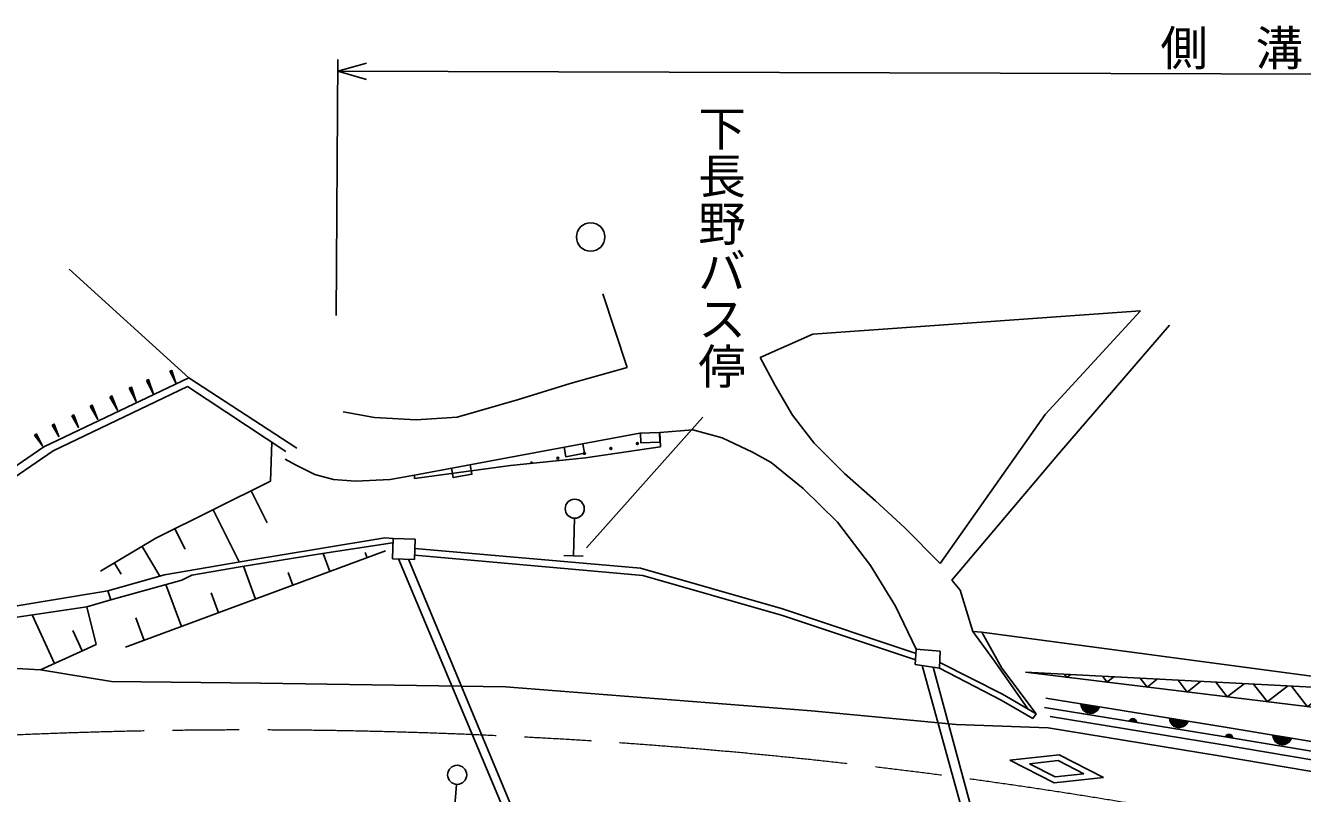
# Model space of a CAD drawing. Units: millimetres, scale not verified. Extents: x 40000 to 680000, y 20000 to 380000.
# Drawn here: x 205624 to 272713, y 296092 to 336440 of the extents above; entities that cross this region are included whole.
import ezdxf
from ezdxf.enums import TextEntityAlignment as Align

# ---------------------------------------------------------------- set-up
doc = ezdxf.new("R2010")
doc.units = ezdxf.units.MM
doc.header["$LTSCALE"] = 1000
doc.linetypes.add('CHAIN', pattern=[18.5, 12, -1.5, 3.5, -1.5])
for name, color, linetype, lineweight in [('M-BGD', 7, 'Continuous', 25), ('M-BMK', 2, 'CHAIN', 13), ('M-STR-STRC', 7, 'Continuous', 25)]:
    doc.layers.add(name, color=color, linetype=linetype, lineweight=lineweight)
doc.styles.add('@ＭＳ ゴシック', font='')
doc.styles.add('ＭＳ ゴシック', font='')
doc.styles.get('@ＭＳ ゴシック').set_extended_font_data('@MS Gothic')
doc.styles.get('ＭＳ ゴシック').set_extended_font_data('MS Gothic')

# ---------------------------------------------------------------- blocks, each defined once
blk = doc.blocks.new('BUHIN14')
at = {"color": 7, "linetype": 'Continuous', "lineweight": 25}
for p, q in [((-433, -46), (-60, 431)), ((28, 442), (-420, -131)), ((-181, 377), (-411, 84)), ((-402, -209), (105, 438)), ((179, 431), (-376, -277)), ((-342, -335), (244, 413))]:
    blk.add_line(p, q, dxfattribs=at)
blk.add_lwpolyline([(-308, -394), (-374, -291), (-415, -186), (-442, -41), (-421, 82), (-378, 198), (-283, 320), (-181, 389), (-66, 439), (81, 448), (195, 435), (308, 394)], close=True, dxfattribs=at)
blk = doc.blocks.new('BUHIN28')
at = {"color": 7, "linetype": 'Continuous', "lineweight": 25}
for p, q in [((137, 134), (-98, -165)), ((-72, -172), (151, 111)), ((161, 83), (-42, -175)), ((-12, -177), (168, 52)), ((173, 18), (23, -172)), ((72, -151), (164, -34))]:
    blk.add_line(p, q, dxfattribs=at)
blk.add_lwpolyline([(124, 157), (150, 116), (166, 74), (177, 16), (168, -33), (151, -80), (113, -128), (72, -156), (26, -176), (-33, -179), (-78, -174), (-124, -157)], close=True, dxfattribs=at)
blk = doc.blocks.new('BUHIN79')
at = {"color": 7, "linetype": 'Continuous', "lineweight": 25}
for p, q in [((337, 15), (-281, -13)), ((-123, 8), (337, 29)), ((-122, -20), (338, 1)), ((336, 43), (41, 30)), ((199, 51), (335, 57)), ((339, -9), (43, -23)), ((203, -31), (339, -25))]:
    blk.add_line(p, q, dxfattribs=at)
blk.add_lwpolyline([(347, 70), (-350, -16), (352, -38)], close=True, dxfattribs=at)
blk = doc.blocks.new('BUHIN80')
at = {"color": 7, "linetype": 'Continuous', "lineweight": 25}
for p, q in [((337, -19), (-281, 16)), ((-122, 21), (338, -5)), ((339, 9), (43, 26)), ((203, 31), (340, 23)), ((-123, -7), (336, -33)), ((336, -43), (41, -27)), ((199, -51), (335, -59))]:
    blk.add_line(p, q, dxfattribs=at)
blk.add_lwpolyline([(352, 35), (-349, 20), (346, -74)], close=True, dxfattribs=at)
blk = doc.blocks.new('BUHIN81')
at = {"color": 7, "linetype": 'Continuous', "lineweight": 25}
for p, q in [((385, -22), (-321, 18)), ((-139, 24), (386, -6)), ((387, 10), (50, 29)), ((232, 35), (388, 26)), ((-141, -8), (385, -38)), ((384, -50), (46, -31)), ((227, -59), (383, -67))]:
    blk.add_line(p, q, dxfattribs=at)
blk.add_lwpolyline([(403, 40), (-399, 22), (396, -84)], close=True, dxfattribs=at)
blk = doc.blocks.new('BUHIN82')
at = {"color": 7, "linetype": 'Continuous', "lineweight": 25}
for p, q in [((384, -39), (-320, 33)), ((-138, 30), (386, -23)), ((387, -7), (51, 27)), ((234, 24), (389, 9)), ((-141, -2), (382, -55)), ((381, -67), (45, -33)), ((224, -69), (379, -85))]:
    blk.add_line(p, q, dxfattribs=at)
blk.add_lwpolyline([(404, 21), (-398, 41), (392, -102)], close=True, dxfattribs=at)
blk = doc.blocks.new('BUHIN114')
at = {"color": 7, "linetype": 'Continuous', "lineweight": 25}
blk.add_circle((0, 0), 746, dxfattribs=at)

msp = doc.modelspace()

# ---------------------------------------------------------------- hatches: boundary and pattern name
at = {"layer": 'M-BGD'}
h = msp.add_hatch(dxfattribs=at)
h.set_pattern_fill('USER', color=256, style=0, pattern_type=2)
h.set_pattern_definition([(218.043, (275078, 300394), (924.38, -1181.324), []), (128.043, (275078, 300394), (-1181.324, -924.38), [])])
h.paths.add_polyline_path([(258168, 302457), (274546, 301601), (294474, 299212), (304408, 297803), (313421, 296803), (313824, 293740), (296517, 296770), (275078, 300394)])

# ---------------------------------------------------------------- linework, layer by layer
for p, q in [((222039, 334659), (221946, 321196)), ((222035, 334048), (526644, 333080)), ((214209, 317923), (207917, 323632)), ((237231, 318475), (235951, 322335)), ((264206, 321454), (246994, 320227)), ((264206, 321454), (259190, 316005)), ((259948, 313985), (265721, 320696)), ((246994, 320227), (244216, 319000)), ((244216, 319000), (245010, 317521)), ((213273, 318145), (213219, 318270)), ((213232, 318276), (213348, 318004)), ((213425, 317858), (213245, 318281)), ((213258, 318287), (213501, 317717)), ((213451, 317869), (213271, 318292)), ((213280, 318296), (213396, 318024)), ((213348, 318177), (213295, 318302)), ((234231, 317637), (237231, 318475)), ((214209, 317923), (206584, 314298)), ((207081, 314102), (214141, 317478)), ((214141, 317478), (219304, 314059)), ((219885, 314230), (214209, 317923)), ((231518, 316799), (234231, 317637)), ((245010, 317521), (245912, 315969)), ((228297, 315870), (231518, 316799)), ((222312, 316141), (223953, 315851)), ((253670, 308175), (259190, 316005)), ((223953, 315851), (226154, 315716)), ((226154, 315716), (228297, 315870)), ((235102, 308994), (241212, 315860)), ((245912, 315969), (247067, 314490)), ((230932, 313720), (237896, 315019)), ((237896, 315019), (238957, 315055)), ((240689, 315199), (238957, 315055)), ((238957, 315055), (238978, 314297)), ((242231, 314779), (240689, 315199)), ((243819, 314021), (242231, 314779)), ((206584, 314298), (201352, 310708)), ((201748, 310444), (207081, 314102)), ((218561, 314550), (218490, 312492)), ((238365, 314225), (235045, 313720)), ((238978, 314297), (238365, 314225)), ((244793, 313480), (243819, 314021)), ((247067, 314490), (248654, 312902)), ((254288, 307307), (259948, 313985)), ((219802, 313361), (219261, 313650)), ((220825, 312859), (219802, 313361)), ((226061, 312818), (230932, 313720)), ((231112, 313323), (226061, 312637)), ((235045, 313720), (231112, 313323)), ((246489, 312109), (244793, 313480)), ((221810, 312588), (220825, 312859)), ((226061, 312818), (224783, 312588)), ((226061, 312637), (226061, 312818)), ((248654, 312902), (250278, 311459)), ((212472, 309501), (218490, 312492)), ((217487, 311994), (218320, 310317)), ((222968, 312492), (221810, 312588)), ((224783, 312588), (222968, 312492)), ((248293, 310340), (246489, 312109)), ((250278, 311459), (251829, 310052)), ((215481, 310997), (216843, 308257)), ((213475, 310000), (214006, 308931)), ((234467, 310551), (234422, 308579)), ((250025, 308067), (248293, 310340)), ((251829, 310052), (253670, 308175)), ((209570, 307764), (212472, 309501)), ((220907, 308928), (224505, 309531)), ((224505, 309531), (224933, 309482)), ((224903, 308420), (224933, 309482)), ((226095, 309449), (224933, 309482)), ((226064, 308387), (226095, 309449)), ((224545, 308841), (210884, 303775)), ((211746, 309067), (212675, 307516)), ((216903, 307997), (220994, 308668)), ((220907, 308928), (217522, 308373)), ((220994, 308668), (224913, 309252)), ((221617, 307756), (221264, 308708)), ((223569, 308479), (223468, 308751)), ((226071, 308621), (238055, 307538)), ((237941, 307929), (226081, 308958)), ((210295, 308198), (210643, 307619)), ((217522, 308373), (212919, 307585)), ((214370, 307564), (216903, 307997)), ((217714, 306308), (217078, 308026)), ((226064, 308387), (224903, 308420)), ((225217, 308411), (233156, 289513)), ((233410, 290034), (225746, 308396)), ((233912, 308591), (234925, 308567)), ((251324, 305938), (250025, 308067)), ((212919, 307585), (209946, 306743)), ((210105, 306265), (213828, 307304)), ((213828, 307304), (214370, 307564)), ((219666, 307032), (219418, 307700)), ((245396, 305792), (237941, 307929)), ((238055, 307538), (245396, 305436)), ((254732, 306773), (254288, 307307)), ((201748, 305379), (209946, 306743)), ((210105, 306265), (209946, 306743)), ((213811, 304861), (212992, 307071)), ((215763, 305585), (215376, 306627)), ((255387, 304595), (254732, 306773)), ((210105, 306265), (208842, 305896)), ((252424, 303681), (251324, 305938)), ((208842, 305896), (202106, 304904)), ((207145, 302918), (205976, 305474)), ((208842, 305896), (209335, 303919)), ((211860, 304137), (211420, 305323)), ((252409, 303450), (245396, 305792)), ((245396, 305436), (252388, 303121)), ((208605, 303585), (208117, 304651)), ((256542, 303046), (255387, 304595)), ((255387, 304595), (255873, 304565)), ((209335, 303919), (208695, 303613)), ((255873, 304565), (256921, 302667)), ((255873, 304565), (275105, 302000)), ((208695, 303613), (206415, 302584)), ((252424, 303681), (252371, 302867)), ((253687, 303574), (252424, 303681)), ((253644, 302675), (253687, 303574)), ((206415, 302584), (204552, 302695)), ((206415, 302584), (210141, 301972)), ((252371, 302867), (253644, 302675)), ((252725, 302814), (256243, 290096)), ((253308, 302726), (256504, 290975)), ((253644, 302675), (256892, 300998)), ((256949, 301307), (253658, 302976)), ((258283, 300532), (256542, 303046)), ((256921, 302667), (258721, 300278)), ((210141, 301972), (217963, 301895)), ((274546, 301601), (258168, 302457)), ((258168, 302457), (275078, 300393)), ((258168, 302457), (274546, 301601)), ((275078, 300393), (258168, 302457)), ((217963, 301895), (230843, 301702)), ((230843, 301702), (246926, 300431)), ((258721, 300278), (256949, 301307)), ((256892, 300998), (258550, 300038)), ((268543, 299077), (259166, 300611)), ((259236, 301099), (268543, 299600)), ((246926, 300431), (254522, 299713)), ((258550, 300038), (258721, 300278)), ((259454, 300139), (268435, 298666)), ((263625, 299907), (264000, 299846)), ((263994, 299872), (263639, 299930)), ((263658, 299953), (263982, 299900)), ((263969, 299927), (263681, 299974)), ((263709, 299995), (263948, 299956)), ((263906, 299988), (263759, 300012)), ((254522, 299713), (259357, 299547)), ((268337, 298074), (259357, 299547)), ((268543, 299600), (274763, 298555)), ((268435, 298666), (278725, 296927)), ((278770, 297404), (268543, 299077)), ((272111, 298937), (271174, 299095)), ((271189, 299029), (272076, 298880)), ((272029, 298824), (271218, 298961)), ((271252, 298891), (271969, 298771)), ((271900, 298719), (271303, 298819)), ((271409, 298738), (271776, 298677)), ((278627, 296335), (268337, 298074)), ((228263, 296570), (228110, 294603))]:
    msp.add_line(p, q, dxfattribs=at)
for points in [[(223534, 333612), (222035, 334048), (223536, 334471)], [(237927, 315020), (237944, 314520), (238943, 314554), (238926, 315054)], [(233922, 314278), (234014, 313786), (234997, 313969), (234905, 314461)], [(228004, 313178), (228095, 312686), (229079, 312868), (228988, 313360)]]:
    msp.add_lwpolyline(points, dxfattribs=at)
for points in [[(213203, 318277), (213527, 317654), (213303, 318319)], [(263611, 299884), (263634, 299927), (263663, 299962), (263709, 299999), (263756, 300016), (263805, 300023), (263866, 300013), (263910, 299990), (263950, 299960), (263981, 299910), (263998, 299868), (264006, 299820)], [(272146, 298995), (272088, 298888), (272015, 298801), (271901, 298709), (271782, 298668), (271660, 298650), (271507, 298676), (271398, 298733), (271299, 298810), (271221, 298935), (271178, 299041), (271160, 299160)]]:
    msp.add_lwpolyline(points, close=True, dxfattribs=at)
for centre, radius in [((234987, 313962), 49.8), ((236377, 314220), 49.8), ((237768, 314477), 49.8), ((233596, 313705), 49.8), ((234479, 311053), 502), ((228302, 297071), 502)]:
    msp.add_circle(centre, radius, dxfattribs=at)
msp.add_arc((232206, 313447), 49.8, 349.79033, 201.72374, dxfattribs=at)
at = {"layer": 'M-BMK'}
msp.add_arc((217318, 19432), 279997, 79.76111, 99.76697, dxfattribs=at)
at = {"layer": 'M-STR-STRC'}
for p, q in [((257338, 297843), (259933, 298126)), ((259933, 298126), (262255, 296934)), ((259660, 296651), (257338, 297843)), ((259876, 297818), (258365, 297653)), ((258365, 297653), (259717, 296959)), ((259876, 297818), (261228, 297123)), ((262255, 296934), (259660, 296651)), ((261228, 297123), (259717, 296959))]:
    msp.add_line(p, q, dxfattribs=at)

# ---------------------------------------------------------------- block references
at = {"layer": 'M-BGD', "rotation": 118.91356}
for name, p in [('BUHIN114', (235316, 325331)), ('BUHIN82', (211284, 317048)), ('BUHIN82', (212190, 317447)), ('BUHIN81', (210280, 316589)), ('BUHIN81', (209249, 316107)), ('BUHIN80', (207226, 315159)), ('BUHIN80', (208258, 315643)), ('BUHIN79', (206330, 314653)), ('BUHIN14', (261563, 300724)), ('BUHIN14', (266217, 299975)), ('BUHIN28', (268853, 299027))]:
    msp.add_blockref(name, p, dxfattribs=at)

# ---------------------------------------------------------------- texts
at = {"layer": 'M-BGD', "style": 'ＭＳ ゴシック'}
msp.add_text('側\u3000溝', height=1833, dxfattribs=at).set_placement((265245, 333787), align=Align.BOTTOM_LEFT)
at = {"layer": 'M-BGD', "style": '@ＭＳ ゴシック'}
msp.add_text('下長野バス停', height=1833, rotation=270, dxfattribs=at).set_placement((240718, 332309), align=Align.BOTTOM_LEFT)

doc.saveas('drawing.dxf')
